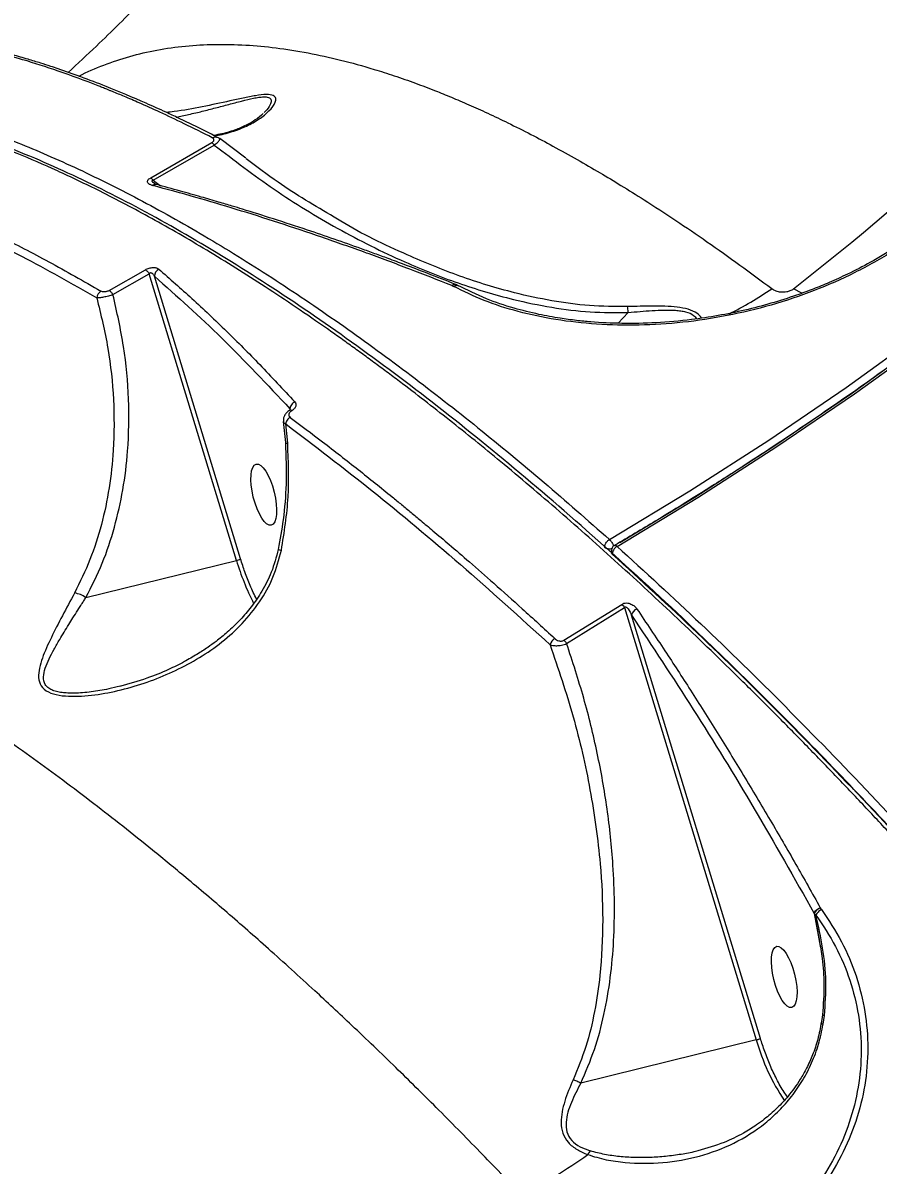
# Model space of a CAD drawing. Header units: millimetres. Extents: x -5609 to 5139, y -3980 to 3221.
# Drawn here: x 2742.9 to 2869.7, y 53.1 to 222.4 of the extents above; entities that cross this region are included whole.
import ezdxf

# ---------------------------------------------------------------- set-up
doc = ezdxf.new("R2010")
doc.units = ezdxf.units.MM
doc.layers.add('DIKOM_ОБЪЕКТ', color=7, linetype='Continuous')
doc.layers.add('DIKOM_РАЗМЕР_ОБЪЕКТА', color=7, linetype='Continuous')
doc.styles.add('style1', font='arial.ttf', dxfattribs={"width": 0.8})
doc.dimstyles.new('1-50', dxfattribs={"dimtxt": 300, "dimasz": 200, "dimexe": 100, "dimexo": 0, "dimgap": 100, "dimtad": 1, "dimtxsty": 'style1', "dimcen": 200, "dimclrd": 7, "dimclre": 7, "dimclrt": 7, "dimadec": 1, "dimazin": 2, "dimtfac": 1, "dimtmove": 0, "dimatfit": 2, "dimfxl": 0, "dimlwd": 25, "dimlwe": 18, "dimarcsym": 0})

# ---------------------------------------------------------------- blocks, each defined once
blk = doc.blocks.new('A$Cc336a1e3')
at = {"color": 7, "linetype": 'Continuous', "lineweight": 15}
for p, q in [((5596.08, 1475.19), (5592.22, 1478.1)), ((5582, 1472.3), (5591.06, 1477.51)), ((5582.35, 1471.93), (5591.42, 1477.15)), ((5575.85, 1455.59), (5581.2, 1458.67)), ((5576.4, 1454.98), (5581.77, 1458.06)), ((5594.71, 1415.59), (5581.77, 1458.06)), ((5595.32, 1415.82), (5582.56, 1457.69)), ((5626.65, 1456.32), (5626.69, 1456.31)), ((5626.69, 1456.31), (5626.93, 1456.2)), ((5627.28, 1456.46), (5627.26, 1456.47)), ((5627.64, 1456.3), (5627.28, 1456.46)), ((5601.65, 1436.16), (5601.96, 1433.06)), ((5602.3, 1432.95), (5602.01, 1435.82)), ((5649.54, 1417.36), (5649.33, 1417.49)), ((5572.38, 1410.09), (5594.71, 1415.59)), ((5650.29, 1416.85), (5650.31, 1416.74)), ((5650.32, 1416.7), (5650.32, 1416.66)), ((5643.26, 1403.76), (5651.84, 1409.08)), ((5643.66, 1403.27), (5652.26, 1408.61)), ((5652.26, 1408.61), (5671.78, 1344.53)), ((5672.38, 1344.76), (5653.28, 1407.46)), ((5680.38, 1363.25), (5680.37, 1363.28)), ((5680.38, 1363.25), (5680.63, 1363.03)), ((5681.29, 1364.09), (5681.27, 1364.12)), ((5681.45, 1363.84), (5681.29, 1364.09)), ((5681.59, 1348.25), (5681.39, 1346.91)), ((5681.68, 1346.85), (5681.88, 1348.17)), ((5671.78, 1344.53), (5645.76, 1338.12))]:
    blk.add_line(p, q, dxfattribs=at)
at = {"color": 8, "linetype": 'Continuous', "lineweight": 15}
for p, q in [((5582.35, 1471.93), (5583.45, 1471.11)), ((5678.55, 1455.17), (5677.29, 1455.83)), ((5652.79, 1452.33), (5651.29, 1450.74)), ((5602.72, 1437.81), (5602.64, 1438.06)), ((5602.64, 1438.06), (5602.67, 1437.89)), ((5680.37, 1363.28), (5681.29, 1358.2))]:
    blk.add_line(p, q, dxfattribs=at)
at = {"color": 7, "linetype": 'Continuous', "lineweight": 15, "flags": 128}
for points in [[(5650.01, 1418.69), (5661.93, 1425.9), (5673.63, 1433.42), (5685.11, 1441.23), (5696.34, 1449.33), (5707.34, 1457.71), (5718.08, 1466.37), (5728.57, 1475.3), (5738.79, 1484.5), (5748.75, 1493.95), (5758.42, 1503.66), (5767.81, 1513.62), (5776.91, 1523.82), (5785.72, 1534.25), (5794.22, 1544.91), (5802.41, 1555.79), (5810.3, 1566.88), (5817.86, 1578.18), (5825.11, 1589.67), (5832.02, 1601.36), (5838.6, 1613.23), (5844.85, 1625.28)], [(5651.14, 1417.67), (5663.1, 1424.91), (5674.84, 1432.45), (5686.35, 1440.28), (5697.62, 1448.4), (5708.65, 1456.81), (5719.43, 1465.5), (5729.94, 1474.45), (5740.2, 1483.68), (5750.18, 1493.16), (5759.88, 1502.9), (5769.3, 1512.89), (5778.43, 1523.12), (5787.26, 1533.58), (5795.79, 1544.27), (5804.01, 1555.18), (5811.92, 1566.31), (5819.51, 1577.64), (5826.77, 1589.17), (5833.71, 1600.89), (5840.31, 1612.8), (5846.57, 1624.88)]]:
    blk.add_lwpolyline(points, dxfattribs=at)
at = {"color": 8, "linetype": 'Continuous', "lineweight": 15, "flags": 128}
for points in [[(5651.53, 1418.23), (5662.67, 1424.98), (5674.39, 1432.52), (5685.89, 1440.34), (5697.16, 1448.46), (5708.17, 1456.86), (5718.94, 1465.54), (5729.45, 1474.49), (5739.7, 1483.7), (5749.67, 1493.18), (5759.37, 1502.91), (5768.78, 1512.89), (5777.9, 1523.11), (5786.72, 1533.56), (5795.24, 1544.24), (5803.45, 1555.14), (5811.35, 1566.26), (5818.94, 1577.58), (5826.19, 1589.1), (5833.12, 1600.82), (5839.72, 1612.71), (5845.98, 1624.78)], [(5600.9, 1417.23), (5600.9, 1417.23), (5600.96, 1417.22), (5601.11, 1417.18), (5601.37, 1417.12)]]:
    blk.add_lwpolyline(points, dxfattribs=at)
at = {"color": 7, "linetype": 'Continuous', "lineweight": 15}
for centre, radius, start, end in [((5385.95, 1827.67), 472.38, 308.0795, 325.2731), ((5590.23, 1476.29), 1.47, 35.4893, 55.6316), ((5583.69, 1457.73), 1.13, 115.4847, 181.8365), ((5575.2, 1454.45), 1.19, 119.2953, 177.3979), ((5594.25, 1417.73), 2.19, 282.0691, 299.0801), ((5569.89, 1406.3), 4.54, 56.6895, 79.6729), ((5650.46, 1407.46), 2.13, 32.5641, 49.715), ((5654.49, 1407.23), 1.23, 109.5904, 169.1904), ((5642.61, 1402.75), 1.45, 119.0717, 166.3541), ((5681.62, 1362.82), 1.31, 104.6585, 161.05), ((5597.92, 1396.36), 84.41, 297.5622, 305.3761), ((5649.39, 1326.1), 2.97, 138.2075, 151.1761)]:
    blk.add_arc(centre, radius, start, end, dxfattribs=at)
at = {"color": 8, "linetype": 'Continuous', "lineweight": 15}
for centre, radius, start, end in [((5642.73, 1501.66), 55.5, 296.7531, 304.3839), ((5602.69, 1437.52), 0.329, 49.992, 111.0464), ((5630.36, 1426.14), 37.18, 196.4788, 207.0785), ((5681.93, 1348.94), 0.765, 243.4574, 266.1469), ((5702.65, 1353.34), 32.1, 195.9207, 213.7088)]:
    blk.add_arc(centre, radius, start, end, dxfattribs=at)
at = {"color": 7, "linetype": 'Continuous', "lineweight": 15}
for centre in [(5598.75, 1425.34), (5675.92, 1353.87)]:
    blk.add_ellipse(centre, major_axis=(-1.12, 4.53), ratio=0.340666, dxfattribs=at)
for points, knots in [([(5846.05, 1624.87), (5845.23, 1623.24), (5843.72, 1620.25), (5841.61, 1616.2), (5839.9, 1612.98), (5838.48, 1610.35), (5835.96, 1605.75), (5830.75, 1596.52), (5822.81, 1583.39), (5813.22, 1568.78), (5802.9, 1554.16), (5791.37, 1539.07), (5778.54, 1523.62), (5763.84, 1507.32), (5747.08, 1490.36), (5728.07, 1472.99), (5710.39, 1458.42), (5694.41, 1446.33), (5683.7, 1438.78), (5676.22, 1433.74), (5672.24, 1431.11), (5668.7, 1428.82), (5665.23, 1426.61), (5661.37, 1424.19), (5656.47, 1421.18), (5652.81, 1419.01), (5650.82, 1417.83)], [0, 0, 0, 0, 0.019188, 0.035163, 0.047914, 0.057572, 0.066532, 0.103038, 0.168831, 0.227576, 0.286322, 0.356256, 0.42619, 0.496125, 0.585129, 0.674135, 0.76314, 0.821888, 0.880635, 0.897868, 0.91447, 0.929659, 0.941079, 0.956618, 0.976264, 1, 1, 1, 1]), ([(5602.45, 1523.58), (5601.42, 1522.24), (5598.49, 1518.43), (5593.38, 1512.33), (5587.16, 1505.29), (5580.68, 1498.45), (5574.89, 1492.66), (5571.16, 1489.21), (5569.76, 1487.91)], [0, 0, 0, 0, 0.106716, 0.303263, 0.498425, 0.692134, 0.884346, 1, 1, 1, 1]), ([(5591.12, 1478.22), (5589.72, 1478.93), (5587.1, 1480.25), (5583.49, 1481.96), (5580.55, 1483.28), (5578.21, 1484.29), (5576.76, 1484.89), (5575.9, 1485.24), (5575.51, 1485.4), (5575.15, 1485.54), (5574.81, 1485.68), (5574.5, 1485.8), (5572.3, 1486.67), (5568.43, 1488.09), (5563.14, 1489.8), (5559.87, 1490.67), (5558.32, 1491.08)], [0, 0, 0, 0, 0.120823, 0.226649, 0.317482, 0.382192, 0.436321, 0.44875, 0.460452, 0.47143, 0.481681, 0.491207, 0.500008, 0.682434, 0.849097, 1, 1, 1, 1]), ([(5591.79, 1478.33), (5590.73, 1478.87), (5588.83, 1479.84), (5586.32, 1481.04), (5584.39, 1481.95), (5582.79, 1482.68), (5579.8, 1484.02), (5576.06, 1485.58), (5571.73, 1487.23), (5569.01, 1488.19), (5567.03, 1488.85), (5565.54, 1489.33), (5563.67, 1489.9), (5561.41, 1490.56), (5559.8, 1490.98), (5558.92, 1491.2)], [0, 0, 0, 0, 0.091755, 0.164596, 0.218579, 0.261861, 0.306031, 0.484351, 0.598038, 0.702914, 0.737186, 0.783856, 0.843195, 0.915231, 1, 1, 1, 1]), ([(5733.25, 1326.8), (5730.67, 1329.99), (5725.38, 1336.53), (5717.23, 1346.27), (5708.69, 1356.21), (5701.49, 1364.33), (5695.74, 1370.66), (5691.53, 1375.21), (5687.26, 1379.77), (5682.92, 1384.33), (5678.5, 1388.88), (5674.02, 1393.42), (5668.05, 1399.35), (5660.64, 1406.51), (5651.85, 1414.67), (5643.09, 1422.46), (5634.71, 1429.58), (5626.78, 1436.03), (5621.15, 1440.4), (5617.44, 1443.19), (5615.55, 1444.6), (5613.69, 1445.97), (5611.83, 1447.31), (5610, 1448.62), (5605.68, 1451.67), (5599.07, 1456.14), (5590.38, 1461.58), (5582.22, 1466.28), (5574.85, 1470.16), (5568.21, 1473.34), (5563.65, 1475.32), (5560.69, 1476.52), (5559.22, 1477.1), (5557.77, 1477.65), (5556.34, 1478.18), (5554.94, 1478.69), (5550.56, 1480.21), (5543.43, 1482.33), (5533.96, 1484.25), (5525.13, 1485.1), (5516.91, 1485.02), (5511.89, 1484.17), (5509.4, 1483.74)], [0, 0, 0, 0, 0.030416, 0.062321, 0.095715, 0.130598, 0.146745, 0.163192, 0.17994, 0.196987, 0.214335, 0.231983, 0.249931, 0.285036, 0.320141, 0.355245, 0.390845, 0.422279, 0.453078, 0.461039, 0.468957, 0.476831, 0.484662, 0.492449, 0.500192, 0.539822, 0.577952, 0.614583, 0.649714, 0.679388, 0.707901, 0.715177, 0.722373, 0.72949, 0.736527, 0.743484, 0.750362, 0.802051, 0.85286, 0.902788, 0.951834, 1, 1, 1, 1]), ([(5733.91, 1326.97), (5732.53, 1328.68), (5729.96, 1331.87), (5726.37, 1336.25), (5723.34, 1339.91), (5720.86, 1342.88), (5718.75, 1345.38), (5714.34, 1350.57), (5707.78, 1358.16), (5699.05, 1367.94), (5690.1, 1377.66), (5680.64, 1387.57), (5670.69, 1397.59), (5659.6, 1408.3), (5647.42, 1419.45), (5634.23, 1430.74), (5621.27, 1441.05), (5608.59, 1450.33), (5596.21, 1458.57), (5584.17, 1465.75), (5572.5, 1471.83), (5561.25, 1476.8), (5550.45, 1480.64), (5540.36, 1483.3), (5531, 1484.78), (5523.55, 1485.31), (5519.35, 1484.95), (5517.87, 1484.83)], [0, 0, 0, 0, 0.017141, 0.031983, 0.044492, 0.054642, 0.062732, 0.070612, 0.109084, 0.143773, 0.178462, 0.219759, 0.261057, 0.302355, 0.358697, 0.415127, 0.471444, 0.527762, 0.584081, 0.640403, 0.696755, 0.7532, 0.809534, 0.86587, 0.918455, 0.971044, 1, 1, 1, 1]), ([(5598.68, 1481.83), (5598.3, 1481.5), (5597.6, 1480.88), (5596.48, 1480.24), (5595.55, 1479.79), (5594.65, 1479.42), (5593.67, 1479.09), (5592.54, 1478.78), (5591.73, 1478.65), (5591.31, 1478.57)], [0, 0, 0, 0, 0.224503, 0.410343, 0.530334, 0.632938, 0.754614, 0.872404, 1, 1, 1, 1]), ([(5591.06, 1477.51), (5591.11, 1477.54), (5591.22, 1477.61), (5591.32, 1477.73), (5591.37, 1477.84), (5591.38, 1477.97), (5591.3, 1478.11), (5591.18, 1478.18), (5591.12, 1478.22)], [0, 0, 0, 0, 0.12481, 0.249806, 0.369523, 0.500422, 0.750169, 1, 1, 1, 1]), ([(5592.21, 1478.08), (5592.15, 1478.13), (5592.03, 1478.22), (5591.87, 1478.29), (5591.79, 1478.33)], [0, 0, 0, 0, 0.490557, 1, 1, 1, 1]), ([(5591.42, 1477.15), (5594.34, 1474.91), (5600.15, 1470.46), (5609.62, 1464.68), (5618.78, 1460.07), (5627.53, 1456.59), (5634.84, 1454.39), (5641.41, 1453.04), (5647.11, 1452.31), (5650.91, 1452.32), (5652.79, 1452.33)], [0, 0, 0, 0, 0.167001, 0.333068, 0.498443, 0.623695, 0.749448, 0.833906, 0.917664, 1, 1, 1, 1]), ([(5609.18, 1466.48), (5606.35, 1468.13), (5601.82, 1470.79), (5597.71, 1473.93), (5596.16, 1475.12)], [0, 0, 0, 0, 0.62218, 1, 1, 1, 1]), ([(5531.96, 1473.12), (5535.24, 1472.13), (5541.79, 1470.16), (5552.15, 1465.93), (5562.85, 1460.84), (5570.28, 1456.62), (5574, 1454.51)], [0, 0, 0, 0, 0.250349, 0.500005, 0.749658, 1, 1, 1, 1]), ([(5532.51, 1474.12), (5534.63, 1473.5), (5538.93, 1472.25), (5545.7, 1469.79), (5552.6, 1466.93), (5559.69, 1463.61), (5566.95, 1459.89), (5572.03, 1456.98), (5574.61, 1455.49)], [0, 0, 0, 0, 0.162233, 0.328899, 0.499999, 0.65999, 0.826657, 1, 1, 1, 1]), ([(5582.23, 1471.16), (5582.08, 1471.21), (5581.79, 1471.3), (5581.56, 1471.51), (5581.49, 1471.72), (5581.54, 1471.91), (5581.7, 1472.12), (5581.9, 1472.24), (5582, 1472.3)], [0, 0, 0, 0, 0.250574, 0.4999, 0.625094, 0.750453, 0.875217, 1, 1, 1, 1]), ([(5582, 1472.3), (5582.05, 1472.26), (5582.16, 1472.18), (5582.29, 1472.01), (5582.35, 1471.93)], [0, 0, 0, 0, 0.50017, 1, 1, 1, 1]), ([(5626.65, 1456.32), (5624.56, 1457.14), (5620.3, 1458.81), (5613.87, 1461.2), (5607.4, 1463.49), (5600.96, 1465.64), (5594.73, 1467.61), (5588.47, 1469.47), (5584.37, 1470.58), (5582.23, 1471.16)], [0, 0, 0, 0, 0.135726, 0.276762, 0.423101, 0.566651, 0.710892, 0.849208, 1, 1, 1, 1]), ([(5627.22, 1456.48), (5625.81, 1457.04), (5623.27, 1458.04), (5619.94, 1459.3), (5617.36, 1460.27), (5615.22, 1461.05), (5611.2, 1462.5), (5606.17, 1464.25), (5600.31, 1466.17), (5596.61, 1467.33), (5593.91, 1468.15), (5591.87, 1468.76), (5589.3, 1469.5), (5586.2, 1470.38), (5583.98, 1470.97), (5582.78, 1471.3)], [0, 0, 0, 0, 0.091555, 0.164214, 0.217961, 0.261238, 0.305425, 0.483745, 0.597414, 0.702122, 0.736573, 0.783422, 0.842904, 0.915071, 1, 1, 1, 1]), ([(5697.27, 1465.09), (5695.57, 1463.84), (5692.18, 1461.34), (5686.45, 1458.17), (5680.37, 1455.48), (5674.01, 1453.34), (5667.46, 1451.77), (5660.88, 1450.78), (5654.37, 1450.37), (5648.04, 1450.52), (5642.01, 1451.2), (5636.41, 1452.4), (5631.28, 1454.04), (5628.38, 1455.48), (5626.93, 1456.2)], [0, 0, 0, 0, 0.083421, 0.1666, 0.249543, 0.333042, 0.416018, 0.499513, 0.582696, 0.665942, 0.749585, 0.832832, 0.91629, 1, 1, 1, 1]), ([(5696.89, 1465.19), (5695.49, 1464.14), (5692.89, 1462.21), (5688.96, 1459.87), (5685.57, 1458.11), (5682.72, 1456.81), (5680.2, 1455.78), (5676.09, 1454.27), (5670.08, 1452.53), (5663.05, 1451.29), (5656.94, 1450.75), (5651.94, 1450.66), (5648.03, 1450.85), (5644.99, 1451.15), (5642.41, 1451.5), (5639.28, 1452.08), (5635.59, 1453), (5631.47, 1454.38), (5628.92, 1455.65), (5627.54, 1456.34)], [0, 0, 0, 0, 0.070185, 0.12975, 0.178624, 0.217156, 0.249373, 0.282203, 0.382683, 0.484183, 0.552046, 0.61902, 0.68157, 0.710942, 0.746156, 0.792465, 0.849996, 0.919307, 1, 1, 1, 1]), ([(5581.2, 1458.67), (5581.29, 1458.71), (5581.47, 1458.81), (5581.77, 1458.91), (5582.08, 1458.98), (5582.47, 1459.01), (5582.9, 1458.95), (5583.1, 1458.82), (5583.2, 1458.75)], [0, 0, 0, 0, 0.125839, 0.250847, 0.376249, 0.501192, 0.751322, 1, 1, 1, 1]), ([(5581.2, 1458.67), (5581.25, 1458.64), (5581.34, 1458.58), (5581.49, 1458.44), (5581.64, 1458.26), (5581.73, 1458.13), (5581.77, 1458.06)], [0, 0, 0, 0, 0.246296, 0.499982, 0.753839, 1, 1, 1, 1]), ([(5582.56, 1457.69), (5582.47, 1457.84), (5582.36, 1458.02), (5582.14, 1458.17), (5582.03, 1458.2), (5581.94, 1458.19), (5581.87, 1458.17), (5581.82, 1458.12), (5581.79, 1458.08), (5581.77, 1458.06)], [0, 0, 0, 0, 0.498347, 0.639408, 0.748901, 0.808028, 0.866201, 0.928715, 1, 1, 1, 1]), ([(5582.56, 1457.69), (5585.89, 1454.72), (5592.56, 1448.79), (5599.28, 1441.64), (5602.64, 1438.06)], [0, 0, 0, 0, 0.5, 1, 1, 1, 1]), ([(5583.2, 1458.75), (5584.83, 1457.32), (5588.17, 1454.4), (5593.16, 1449.66), (5598.25, 1444.57), (5601.62, 1440.95), (5603.36, 1439.08)], [0, 0, 0, 0, 0.244041, 0.500002, 0.742267, 1, 1, 1, 1]), ([(5674.07, 1455.87), (5674.25, 1455.75), (5674.62, 1455.52), (5675.38, 1455.35), (5676.15, 1455.37), (5676.74, 1455.53), (5677.08, 1455.68), (5677.22, 1455.78), (5677.29, 1455.83)], [0, 0, 0, 0, 0.237321, 0.475232, 0.725665, 0.858788, 0.931772, 1, 1, 1, 1]), ([(5574, 1454.51), (5574.6, 1452.02), (5575.8, 1447.03), (5576.59, 1439.44), (5576.58, 1432.51), (5575.91, 1426.32), (5574.77, 1420.89), (5573.11, 1415.64), (5571.5, 1412.39), (5570.7, 1410.76)], [0, 0, 0, 0, 0.166984, 0.334426, 0.500985, 0.626575, 0.751289, 0.87528, 1, 1, 1, 1]), ([(5572.38, 1410.09), (5573.23, 1411.77), (5574.92, 1415.1), (5576.7, 1420.48), (5577.95, 1426.05), (5578.73, 1432.4), (5578.83, 1439.51), (5578.13, 1447.29), (5576.98, 1452.42), (5576.4, 1454.98)], [0, 0, 0, 0, 0.125256, 0.249568, 0.374402, 0.499983, 0.666237, 0.833235, 1, 1, 1, 1]), ([(5576.4, 1454.98), (5576.17, 1454.9), (5575.72, 1454.75), (5575.01, 1454.58), (5574.4, 1454.5), (5574.13, 1454.5), (5574, 1454.51)], [0, 0, 0, 0, 0.257787, 0.516004, 0.764717, 1, 1, 1, 1]), ([(5575.85, 1455.59), (5575.79, 1455.56), (5575.69, 1455.51), (5575.51, 1455.45), (5575.33, 1455.4), (5575.1, 1455.38), (5574.83, 1455.39), (5574.68, 1455.46), (5574.61, 1455.49)], [0, 0, 0, 0, 0.126873, 0.250693, 0.374672, 0.500302, 0.750057, 1, 1, 1, 1]), ([(5576.4, 1454.98), (5576.36, 1455.04), (5576.27, 1455.18), (5576.13, 1455.36), (5575.98, 1455.5), (5575.89, 1455.56), (5575.85, 1455.59)], [0, 0, 0, 0, 0.246164, 0.500014, 0.753792, 1, 1, 1, 1]), ([(5652.79, 1452.34), (5652.78, 1452.52), (5652.75, 1452.88), (5652.72, 1453.09), (5652.7, 1453.2)], [0, 0, 0, 0, 0.500105, 1, 1, 1, 1]), ([(5652.79, 1452.33), (5652.79, 1452.33), (5652.79, 1452.33), (5652.79, 1452.33), (5652.79, 1452.33), (5652.79, 1452.34)], [0, 0, 0, 0, 0.547366, 0.783574, 1, 1, 1, 1]), ([(5603.36, 1439.08), (5603.26, 1439.03), (5603.06, 1438.92), (5602.83, 1438.66), (5602.67, 1438.36), (5602.65, 1438.16), (5602.64, 1438.06)], [0, 0, 0, 0, 0.24248, 0.499974, 0.757465, 1, 1, 1, 1]), ([(5603.36, 1439.08), (5603.42, 1438.98), (5603.55, 1438.79), (5603.51, 1438.44), (5603.32, 1438.08), (5603.04, 1437.87), (5602.9, 1437.77)], [0, 0, 0, 0, 0.249692, 0.500138, 0.750443, 1, 1, 1, 1]), ([(5602.57, 1437.83), (5602.42, 1437.71), (5602.11, 1437.49), (5601.81, 1437.05), (5601.65, 1436.59), (5601.66, 1436.3), (5601.67, 1436.16)], [0, 0, 0, 0, 0.260406, 0.517341, 0.764883, 1, 1, 1, 1]), ([(5602.9, 1437.77), (5602.85, 1437.73), (5602.74, 1437.66), (5602.57, 1437.49), (5602.46, 1437.26), (5602.46, 1436.99), (5602.59, 1436.86), (5602.66, 1436.79)], [0, 0, 0, 0, 0.124861, 0.250199, 0.499852, 0.749607, 1, 1, 1, 1]), ([(5602.69, 1437.89), (5602.69, 1437.89), (5602.67, 1437.9), (5602.61, 1437.85), (5602.57, 1437.83)], [0, 0, 0, 0, 0.371306, 1, 1, 1, 1]), ([(5602.66, 1436.79), (5602.58, 1436.74), (5602.41, 1436.63), (5602.21, 1436.39), (5602.06, 1436.11), (5602.03, 1435.92), (5602.01, 1435.82)], [0, 0, 0, 0, 0.243879, 0.500077, 0.756183, 1, 1, 1, 1]), ([(5602.01, 1435.82), (5606.27, 1432.58), (5614.79, 1426.09), (5627.88, 1415.16), (5636.76, 1407.12), (5641.2, 1403.09)], [0, 0, 0, 0, 0.333511, 0.666496, 1, 1, 1, 1]), ([(5602.66, 1436.79), (5604.26, 1435.59), (5607.61, 1433.08), (5612.66, 1429.14), (5616.35, 1426.19), (5618.49, 1424.43), (5619.19, 1423.86), (5619.89, 1423.28), (5620.6, 1422.7), (5621.31, 1422.1), (5622.39, 1421.2), (5624.03, 1419.83), (5626.43, 1417.79), (5629.43, 1415.21), (5633.04, 1412.05), (5637.26, 1408.28), (5640.29, 1405.5), (5641.9, 1404.02)], [0, 0, 0, 0, 0.125697, 0.262518, 0.392123, 0.409732, 0.427489, 0.445396, 0.463449, 0.481649, 0.5, 0.545846, 0.606685, 0.682521, 0.773353, 0.879179, 1, 1, 1, 1]), ([(5601.96, 1433.06), (5602.04, 1431.01), (5602.17, 1427.2), (5601.74, 1421.89), (5601.17, 1418.69), (5600.9, 1417.23)], [0, 0, 0, 0, 0.388508, 0.720967, 1, 1, 1, 1]), ([(5601.37, 1417.12), (5601.79, 1419.76), (5602.63, 1425.01), (5602.41, 1430.31), (5602.3, 1432.95)], [0, 0, 0, 0, 0.50077, 1, 1, 1, 1]), ([(5636.98, 1321.53), (5634.91, 1323.68), (5630.69, 1328.1), (5624.47, 1334.39), (5618.15, 1340.64), (5612.14, 1346.4), (5605.84, 1352.28), (5599.67, 1357.87), (5593.3, 1363.45), (5587.58, 1368.3), (5582.42, 1372.54), (5577.88, 1376.17), (5573.43, 1379.64), (5569.03, 1382.97), (5564.57, 1386.24), (5559.94, 1389.54), (5555.08, 1392.87), (5550, 1396.22), (5545.05, 1399.34), (5538.77, 1403.11), (5531.32, 1407.28), (5522.75, 1411.58), (5514.44, 1415.25), (5506.4, 1418.29), (5497.98, 1420.89), (5489.29, 1422.84), (5480.49, 1423.88), (5472.23, 1423.95), (5467.21, 1423.12), (5464.71, 1422.7)], [0, 0, 0, 0, 0.030637, 0.062753, 0.092642, 0.125147, 0.152796, 0.18737, 0.218475, 0.249606, 0.274967, 0.297883, 0.320132, 0.344341, 0.367093, 0.390609, 0.418357, 0.445416, 0.473261, 0.5, 0.550099, 0.599907, 0.64962, 0.699396, 0.749371, 0.812175, 0.874747, 0.937632, 1, 1, 1, 1]), ([(5649.33, 1417.49), (5649.33, 1417.59), (5649.31, 1417.8), (5649.46, 1418.14), (5649.66, 1418.41), (5649.83, 1418.57), (5649.93, 1418.64), (5649.98, 1418.67), (5650, 1418.68), (5650, 1418.68), (5650.01, 1418.69)], [0, 0, 0, 0, 0.249642, 0.499304, 0.748972, 0.874326, 0.963154, 0.988122, 0.995704, 1, 1, 1, 1]), ([(5650.01, 1418.69), (5650.06, 1418.64), (5650.16, 1418.54), (5650.26, 1418.4), (5650.31, 1418.34)], [0, 0, 0, 0, 0.4999, 1, 1, 1, 1]), ([(5570.7, 1410.76), (5570.09, 1409.63), (5568.86, 1407.35), (5567.21, 1404.14), (5566.05, 1401.58), (5565.45, 1399.62), (5565.29, 1398.22), (5565.63, 1396.95), (5566.73, 1396.02), (5568.39, 1395.56), (5570.87, 1395.37), (5574.17, 1395.66), (5578.11, 1396.47), (5581.97, 1397.67), (5585.7, 1399.22), (5589.26, 1401.13), (5592.59, 1403.44), (5595.63, 1406.18), (5598.22, 1409.38), (5600.29, 1413.03), (5601.01, 1415.76), (5601.37, 1417.12)], [0, 0, 0, 0, 0.061881, 0.12357, 0.186085, 0.217682, 0.249607, 0.281782, 0.314036, 0.346392, 0.378406, 0.44171, 0.504388, 0.567043, 0.628976, 0.690609, 0.752601, 0.814491, 0.876296, 0.937896, 1, 1, 1, 1]), ([(5600.9, 1417.23), (5600.6, 1416.08), (5600.03, 1413.9), (5598.57, 1411.07), (5596.99, 1408.75), (5595.25, 1406.73), (5593.5, 1405.04), (5591.85, 1403.7), (5590.36, 1402.62), (5588.79, 1401.61), (5586.84, 1400.49), (5584.37, 1399.27), (5581.19, 1397.97), (5578.74, 1397.29), (5577.38, 1396.91)], [0, 0, 0, 0, 0.105047, 0.199372, 0.284513, 0.359091, 0.442403, 0.507181, 0.554307, 0.61247, 0.678562, 0.759924, 0.866964, 1, 1, 1, 1]), ([(5650.7, 1417.76), (5650.69, 1417.76), (5650.57, 1417.7), (5650.41, 1417.48), (5650.28, 1417.14), (5650.26, 1416.88), (5650.3, 1416.76), (5650.3, 1416.76)], [0, 0, 0, 0, 0.024304, 0.350441, 0.6848, 0.996472, 1, 1, 1, 1]), ([(5651.14, 1417.67), (5651.14, 1417.67), (5651.13, 1417.66), (5651.02, 1417.59), (5650.82, 1417.43), (5650.59, 1417.13), (5650.45, 1416.78), (5650.46, 1416.58), (5650.47, 1416.48)], [0, 0, 0, 0, 0.003974, 0.035966, 0.250377, 0.500318, 0.750133, 1, 1, 1, 1]), ([(5650.72, 1417.75), (5650.74, 1417.78), (5650.77, 1417.83), (5650.87, 1417.84), (5650.99, 1417.79), (5651.09, 1417.71), (5651.14, 1417.67)], [0, 0, 0, 0, 0.246876, 0.499981, 0.738606, 1, 1, 1, 1]), ([(5651.14, 1417.67), (5655.27, 1413.89), (5663.55, 1406.33), (5676.13, 1393.98), (5688.8, 1380.91), (5701.56, 1367.09), (5714.06, 1352.89), (5726.29, 1338.39), (5738.21, 1323.68), (5747.98, 1311.13), (5755.62, 1301.04), (5761.16, 1293.59), (5766.68, 1286.04), (5772.18, 1278.38), (5779.66, 1267.77), (5789.14, 1253.97), (5800.53, 1236.74), (5811.85, 1218.96), (5823.07, 1200.67), (5833.88, 1182.32), (5844.27, 1163.98), (5854.22, 1145.71), (5861.75, 1131.31), (5867.04, 1120.9), (5870.21, 1114.56), (5873.34, 1108.2), (5876.44, 1101.81), (5879.51, 1095.4), (5882.53, 1088.98), (5887.32, 1078.63), (5893.72, 1064.32), (5901.48, 1046.1), (5908.85, 1027.82), (5915.78, 1009.54), (5922.1, 991.74), (5927.81, 974.45), (5932.91, 957.72), (5936.56, 944.58), (5939.07, 934.89), (5940.64, 928.51), (5942.13, 922.18), (5943.53, 915.91), (5944.84, 909.68), (5946.68, 900.4), (5948.8, 888.27), (5950.82, 873.63), (5952.21, 859.57), (5952.95, 846.13), (5953.04, 833.36), (5952.45, 821.3), (5951.18, 809.99), (5949.22, 799.51), (5946.62, 789.79), (5944.31, 784.09), (5943.15, 781.23)], [0, 0, 0, 0, 0.024819, 0.049681, 0.074585, 0.099531, 0.12452, 0.147882, 0.17128, 0.194715, 0.205777, 0.216847, 0.227925, 0.239011, 0.250105, 0.273561, 0.297359, 0.321499, 0.345981, 0.370806, 0.394284, 0.418061, 0.442135, 0.45031, 0.458518, 0.466761, 0.475037, 0.483347, 0.49169, 0.500068, 0.523695, 0.547624, 0.571855, 0.596389, 0.621225, 0.644678, 0.668395, 0.692375, 0.701869, 0.711403, 0.720978, 0.730593, 0.740249, 0.749946, 0.774408, 0.798991, 0.823695, 0.848519, 0.873464, 0.898529, 0.923716, 0.949023, 0.974451, 1, 1, 1, 1]), ([(5651.84, 1409.08), (5651.94, 1409.14), (5652.15, 1409.25), (5652.53, 1409.3), (5652.89, 1409.25), (5653.31, 1409.1), (5653.74, 1408.82), (5653.96, 1408.53), (5654.08, 1408.39)], [0, 0, 0, 0, 0.125423, 0.250804, 0.375628, 0.501422, 0.751266, 1, 1, 1, 1]), ([(5652.26, 1408.61), (5652.27, 1408.63), (5652.29, 1408.66), (5652.32, 1408.68), (5652.35, 1408.69), (5652.38, 1408.7), (5652.43, 1408.7), (5652.52, 1408.66), (5652.65, 1408.56), (5652.96, 1408.18), (5653.14, 1407.78), (5653.28, 1407.46)], [0, 0, 0, 0, 0.040948, 0.058538, 0.075369, 0.092149, 0.109736, 0.150764, 0.246335, 0.383239, 1, 1, 1, 1]), ([(5653.28, 1407.46), (5656.34, 1402.86), (5662.45, 1393.68), (5671.5, 1378.93), (5677.42, 1368.49), (5680.37, 1363.28)], [0, 0, 0, 0, 0.334391, 0.667795, 1, 1, 1, 1]), ([(5654.08, 1408.39), (5655.46, 1406.33), (5658.12, 1402.39), (5662.09, 1396.28), (5665.97, 1390.14), (5669.91, 1383.72), (5673.8, 1377.2), (5677.6, 1370.66), (5680.06, 1366.27), (5681.27, 1364.12)], [0, 0, 0, 0, 0.150791, 0.289108, 0.433348, 0.5769, 0.723237, 0.864272, 1, 1, 1, 1]), ([(5641.9, 1404.02), (5641.98, 1403.95), (5642.15, 1403.81), (5642.43, 1403.69), (5642.68, 1403.64), (5642.88, 1403.63), (5643.08, 1403.67), (5643.2, 1403.73), (5643.26, 1403.76)], [0, 0, 0, 0, 0.248917, 0.498778, 0.629567, 0.749699, 0.874833, 1, 1, 1, 1]), ([(5643.26, 1403.76), (5643.33, 1403.69), (5643.47, 1403.56), (5643.6, 1403.37), (5643.66, 1403.27)], [0, 0, 0, 0, 0.499967, 1, 1, 1, 1]), ([(5641.2, 1403.09), (5641.33, 1403.05), (5641.61, 1402.97), (5642.09, 1402.94), (5642.53, 1402.97), (5642.91, 1403.03), (5643.3, 1403.13), (5643.54, 1403.22), (5643.66, 1403.27)], [0, 0, 0, 0, 0.217646, 0.452368, 0.580351, 0.715831, 0.857584, 1, 1, 1, 1]), ([(5641.2, 1403.09), (5642.4, 1399.55), (5644.8, 1392.48), (5647.28, 1381.6), (5648.7, 1371.51), (5649.13, 1362.31), (5648.79, 1354.99), (5647.87, 1348.75), (5646.63, 1343.51), (5645.29, 1340.24), (5644.61, 1338.6)], [0, 0, 0, 0, 0.166561, 0.332639, 0.499588, 0.625438, 0.751027, 0.834088, 0.916852, 1, 1, 1, 1]), ([(5645.76, 1338.12), (5646.48, 1339.77), (5647.9, 1343.06), (5649.28, 1348.34), (5650.2, 1353.73), (5650.69, 1359.25), (5650.8, 1364.82), (5650.55, 1371.35), (5649.76, 1378.78), (5648.28, 1387.05), (5646.29, 1395.23), (5644.54, 1400.59), (5643.66, 1403.27)], [0, 0, 0, 0, 0.083536, 0.16603, 0.250484, 0.333308, 0.417365, 0.501883, 0.627002, 0.7513, 0.875447, 1, 1, 1, 1]), ([(5681.45, 1363.84), (5682.49, 1362.28), (5684.58, 1359.16), (5686.7, 1354.04), (5688.02, 1348.72), (5688.45, 1343.27), (5688, 1337.81), (5686.67, 1332.44), (5684.49, 1327.27), (5681.49, 1322.42), (5677.73, 1317.96), (5673.26, 1314.02), (5668.2, 1310.59), (5664.39, 1308.86), (5662.49, 1307.99)], [0, 0, 0, 0, 0.083426, 0.166625, 0.250378, 0.333456, 0.416838, 0.50027, 0.583256, 0.666696, 0.749771, 0.832907, 0.916448, 1, 1, 1, 1]), ([(5680.37, 1363.28), (5680.4, 1363.36), (5680.45, 1363.52), (5680.66, 1363.77), (5680.95, 1363.99), (5681.16, 1364.08), (5681.27, 1364.12)], [0, 0, 0, 0, 0.241865, 0.499918, 0.758033, 1, 1, 1, 1]), ([(5680.38, 1363.25), (5680.63, 1361.99), (5680.88, 1360.71), (5681.1, 1359.42), (5681.1, 1359.4)], [0, 0, 0, 0, 0.985456, 1, 1, 1, 1]), ([(5681.45, 1363.84), (5681.36, 1363.79), (5681.17, 1363.7), (5680.93, 1363.49), (5680.73, 1363.26), (5680.66, 1363.1), (5680.63, 1363.03)], [0, 0, 0, 0, 0.243656, 0.499997, 0.756296, 1, 1, 1, 1]), ([(5681.88, 1348.17), (5682, 1349.84), (5682.24, 1353.17), (5681.71, 1358.15), (5680.99, 1361.4), (5680.63, 1363.03)], [0, 0, 0, 0, 0.333235, 0.666343, 1, 1, 1, 1]), ([(5681.11, 1359.4), (5681.26, 1358.46), (5681.62, 1356.29), (5681.93, 1352.55), (5681.71, 1349.78), (5681.59, 1348.25)], [0, 0, 0, 0, 0.255309, 0.590137, 1, 1, 1, 1]), ([(5646.79, 1327.53), (5647.7, 1327.26), (5649.51, 1326.71), (5653.27, 1326.22), (5657.95, 1326.21), (5663.4, 1327.16), (5668.53, 1329.08), (5672.42, 1331.53), (5675.18, 1334), (5677.05, 1336.12), (5678.69, 1338.49), (5680.03, 1341.09), (5681.09, 1343.88), (5681.49, 1345.86), (5681.68, 1346.85)], [0, 0, 0, 0, 0.063136, 0.125759, 0.250956, 0.375027, 0.49999, 0.624334, 0.687096, 0.749397, 0.811965, 0.874684, 0.937162, 1, 1, 1, 1]), ([(5681.43, 1347.2), (5681.27, 1346.32), (5680.96, 1344.65), (5680.18, 1342.36), (5679.29, 1340.4), (5678.11, 1338.32), (5676.66, 1336.33), (5675.13, 1334.67), (5673.92, 1333.56), (5672.9, 1332.72), (5671.58, 1331.75), (5669.63, 1330.54), (5666.77, 1329.14), (5664.42, 1328.46), (5663.1, 1328.08)], [0, 0, 0, 0, 0.08863, 0.169549, 0.242764, 0.308944, 0.417436, 0.502112, 0.551618, 0.595282, 0.648194, 0.73271, 0.849791, 1, 1, 1, 1]), ([(5671.78, 1344.53), (5671.84, 1344.55), (5671.96, 1344.58), (5672.15, 1344.65), (5672.3, 1344.71), (5672.36, 1344.74), (5672.38, 1344.76)], [0, 0, 0, 0, 0.249943, 0.500007, 0.750143, 1, 1, 1, 1]), ([(5644.61, 1338.6), (5644.16, 1337.55), (5643.49, 1335.97), (5642.95, 1333.85), (5642.78, 1332.26), (5643.01, 1330.68), (5643.83, 1329.29), (5645.16, 1328.22), (5646.24, 1327.76), (5646.79, 1327.53)], [0, 0, 0, 0, 0.245456, 0.368938, 0.493681, 0.619569, 0.74635, 0.873408, 1, 1, 1, 1]), ([(5645.75, 1338.12), (5645.26, 1337.17), (5644.26, 1335.27), (5643.49, 1332.83), (5643.6, 1330.88), (5644.33, 1329.58), (5645.62, 1328.64), (5646.66, 1328.27), (5647.17, 1328.08)], [0, 0, 0, 0, 0.249202, 0.498694, 0.624025, 0.749077, 0.874383, 1, 1, 1, 1]), ([(5645.75, 1338.12), (5645.56, 1338.22), (5645.19, 1338.42), (5644.8, 1338.54), (5644.61, 1338.6)], [0, 0, 0, 0, 0.500017, 1, 1, 1, 1]), ([(5645.76, 1338.12), (5645.76, 1338.12), (5645.76, 1338.12), (5645.76, 1338.12), (5645.75, 1338.12), (5645.75, 1338.12)], [0, 0, 0, 0, 0.567034, 0.790297, 1, 1, 1, 1])]:
    blk.add_open_spline(points, degree=3, knots=knots, dxfattribs=at)
at = {"color": 8, "linetype": 'Continuous', "lineweight": 15}
for points, knots in [([(5571.34, 1487.35), (5571.35, 1487.36), (5572.53, 1488.02), (5575.03, 1489.03), (5578.86, 1490.35), (5582.9, 1491.28), (5587.1, 1491.87), (5591.49, 1492.12), (5595.97, 1492.02), (5600.59, 1491.59), (5605.27, 1490.86), (5610.13, 1489.79), (5614.41, 1488.61), (5618.13, 1487.42), (5621.16, 1486.36), (5623.59, 1485.43), (5625.38, 1484.72), (5626.59, 1484.22), (5627.85, 1483.69), (5629.17, 1483.12), (5630.54, 1482.51), (5632.47, 1481.63), (5635.07, 1480.39), (5638.3, 1478.77), (5641.72, 1476.96), (5645.14, 1475.06), (5648.5, 1473.12), (5651.8, 1471.13), (5655.54, 1468.79), (5659.79, 1466.03), (5664.53, 1462.8), (5669.27, 1459.44), (5672.49, 1457.04), (5674.07, 1455.87)], [0, 0, 0, 0, 0.000496, 0.050537, 0.100472, 0.150546, 0.201013, 0.250557, 0.301275, 0.349041, 0.398225, 0.446368, 0.494943, 0.52314, 0.552887, 0.580164, 0.590816, 0.601876, 0.613344, 0.625221, 0.637507, 0.650201, 0.676777, 0.706598, 0.734752, 0.765416, 0.793929, 0.819763, 0.848042, 0.886647, 0.923832, 0.962702, 1, 1, 1, 1]), ([(5495.86, 1478.88), (5496.17, 1479.06), (5496.83, 1479.45), (5497.86, 1480.01), (5499.94, 1481.07), (5503.17, 1482.47), (5507.75, 1483.98), (5512.79, 1485.12), (5518.07, 1485.8), (5523.57, 1486.03), (5527.73, 1485.88), (5530.56, 1485.64), (5531.91, 1485.51), (5533.29, 1485.35), (5534.69, 1485.17), (5536.11, 1484.95), (5537.55, 1484.72), (5539.55, 1484.36), (5542.2, 1483.81), (5545.61, 1483), (5549.32, 1481.99), (5553.34, 1480.76), (5557.68, 1479.26), (5562.13, 1477.56), (5566.69, 1475.66), (5571.26, 1473.61), (5575.98, 1471.32), (5580.77, 1468.85), (5585.62, 1466.2), (5592.19, 1462.4), (5600.47, 1457.25), (5610.49, 1450.45), (5620.48, 1443.16), (5630.4, 1435.41), (5640.21, 1427.32), (5646.77, 1421.54), (5650.01, 1418.69)], [0, 0, 0, 0, 0.009176, 0.019995, 0.030844, 0.07013, 0.111353, 0.154513, 0.199611, 0.2409, 0.28369, 0.293502, 0.30339, 0.313354, 0.323393, 0.333508, 0.343698, 0.353965, 0.375547, 0.398739, 0.423542, 0.449954, 0.477976, 0.507609, 0.534701, 0.563202, 0.591703, 0.620205, 0.648705, 0.677206, 0.73419, 0.7899, 0.844336, 0.897498, 0.949386, 1, 1, 1, 1]), ([(5591.36, 1478.55), (5591.45, 1478.56), (5592.45, 1478.64), (5594.09, 1479.11), (5596.26, 1479.92), (5598.11, 1480.98), (5599.62, 1482.2), (5600.46, 1483.29), (5600.61, 1484.08), (5600.27, 1484.54), (5599.22, 1484.69), (5597.59, 1484.49), (5595.71, 1484.12), (5593.08, 1483.53), (5589.65, 1482.8), (5586.49, 1482.21), (5584.71, 1482.02), (5584.33, 1481.97)], [0, 0, 0, 0, 0.009965, 0.104653, 0.20027, 0.29568, 0.391233, 0.488382, 0.537615, 0.587031, 0.636611, 0.68595, 0.734647, 0.78314, 0.878913, 0.974536, 1, 1, 1, 1]), ([(5585.78, 1481.3), (5586.08, 1481.36), (5586.69, 1481.48), (5587.65, 1481.69), (5588.64, 1481.91), (5589.98, 1482.23), (5591.62, 1482.65), (5593.58, 1483.17), (5595.47, 1483.67), (5596.98, 1484.04), (5598.04, 1484.23), (5598.73, 1484.3), (5599.27, 1484.27), (5599.76, 1484.11), (5599.9, 1483.79), (5599.82, 1483.39), (5599.6, 1482.89), (5599.26, 1482.4), (5598.89, 1482.04), (5598.83, 1481.98)], [0, 0, 0, 0, 0.039061, 0.079946, 0.126866, 0.169012, 0.257491, 0.345356, 0.433019, 0.51914, 0.56334, 0.604118, 0.646249, 0.688444, 0.773943, 0.815559, 0.861743, 0.978492, 1, 1, 1, 1]), ([(5591.12, 1478.22), (5591.2, 1478.26), (5591.38, 1478.35), (5591.64, 1478.38), (5591.79, 1478.32), (5591.86, 1478.29)], [0, 0, 0, 0, 0.34467, 0.706926, 1, 1, 1, 1]), ([(5591.42, 1477.15), (5591.52, 1477.22), (5591.72, 1477.38), (5591.94, 1477.58), (5592.1, 1477.76), (5592.22, 1477.93), (5592.26, 1478.04), (5592.21, 1478.07), (5592.2, 1478.07)], [0, 0, 0, 0, 0.173942, 0.347603, 0.513856, 0.670649, 0.958528, 1, 1, 1, 1]), ([(5582.69, 1471.34), (5582.58, 1471.4), (5582.41, 1471.51), (5582.27, 1471.67), (5582.2, 1471.78), (5582.2, 1471.84), (5582.21, 1471.87), (5582.23, 1471.89), (5582.25, 1471.9), (5582.29, 1471.92), (5582.33, 1471.93), (5582.35, 1471.93)], [0, 0, 0, 0, 0.378439, 0.600946, 0.756224, 0.82221, 0.850722, 0.877955, 0.905121, 0.933725, 1, 1, 1, 1]), ([(5582.23, 1471.16), (5582.31, 1471.21), (5582.48, 1471.3), (5582.68, 1471.33), (5582.77, 1471.29), (5582.77, 1471.29)], [0, 0, 0, 0, 0.460917, 0.950685, 1, 1, 1, 1]), ([(5652.7, 1453.2), (5650.82, 1453.21), (5647.04, 1453.23), (5641.43, 1454.01), (5634.99, 1455.39), (5627.78, 1457.61), (5619.17, 1461.16), (5612.93, 1464.13), (5609.51, 1466.27), (5609.18, 1466.48)], [0, 0, 0, 0, 0.121579, 0.242607, 0.363972, 0.547665, 0.730888, 0.973636, 1, 1, 1, 1]), ([(5626.65, 1456.32), (5626.73, 1456.37), (5626.9, 1456.48), (5627.09, 1456.53), (5627.17, 1456.49), (5627.18, 1456.49)], [0, 0, 0, 0, 0.455754, 0.94186, 1, 1, 1, 1]), ([(5627.28, 1456.45), (5627.25, 1456.46), (5627.14, 1456.52), (5626.93, 1456.48), (5626.77, 1456.36), (5626.69, 1456.31)], [0, 0, 0, 0, 0.174898, 0.601115, 1, 1, 1, 1]), ([(5626.93, 1456.2), (5627, 1456.25), (5627.17, 1456.34), (5627.41, 1456.37), (5627.58, 1456.35), (5627.64, 1456.3), (5627.64, 1456.3)], [0, 0, 0, 0, 0.319757, 0.656155, 0.992575, 1, 1, 1, 1]), ([(5663.67, 1451.54), (5663.46, 1451.78), (5663.02, 1452.3), (5661.72, 1452.85), (5660.06, 1453.15), (5658.25, 1453.27), (5655.8, 1453.29), (5653.94, 1453.23), (5652.7, 1453.2)], [0, 0, 0, 0, 0.126367, 0.274775, 0.422127, 0.568138, 0.712687, 1, 1, 1, 1]), ([(5652.79, 1452.34), (5653.39, 1452.39), (5654.57, 1452.49), (5656.34, 1452.62), (5658.09, 1452.71), (5659.53, 1452.69), (5660.59, 1452.58), (5661.56, 1452.39), (5662.47, 1452.02), (5662.79, 1451.58), (5662.92, 1451.41)], [0, 0, 0, 0, 0.154058, 0.306614, 0.45815, 0.608237, 0.685002, 0.756166, 0.902111, 1, 1, 1, 1]), ([(5601.7, 1436.16), (5601.7, 1436.13), (5601.68, 1436.05), (5601.81, 1435.93), (5601.94, 1435.86), (5602.01, 1435.82)], [0, 0, 0, 0, 0.233304, 0.611616, 1, 1, 1, 1]), ([(5601.97, 1433.06), (5601.98, 1433.05), (5601.98, 1433.02), (5602.09, 1432.98), (5602.23, 1432.96), (5602.3, 1432.95)], [0, 0, 0, 0, 0.249444, 0.638629, 1, 1, 1, 1]), ([(5650.37, 1417.32), (5650.29, 1417.31), (5650.1, 1417.26), (5649.81, 1417.27), (5649.63, 1417.33), (5649.54, 1417.36)], [0, 0, 0, 0, 0.28474, 0.642308, 1, 1, 1, 1]), ([(5650.31, 1418.34), (5650.36, 1418.26), (5650.45, 1418.12), (5650.57, 1417.9), (5650.62, 1417.77), (5650.64, 1417.71)], [0, 0, 0, 0, 0.357386, 0.714804, 1, 1, 1, 1]), ([(5597.68, 1409.85), (5597.36, 1410.51), (5596.75, 1411.77), (5595.96, 1413.8), (5595.52, 1415.17), (5595.32, 1415.82)], [0, 0, 0, 0, 0.362431, 0.697308, 1, 1, 1, 1]), ([(5650.47, 1416.48), (5650.4, 1416.55), (5650.29, 1416.66), (5650.3, 1416.8), (5650.31, 1416.86)], [0, 0, 0, 0, 0.640618, 1, 1, 1, 1]), ([(5733.87, 1326.86), (5731.4, 1329.94), (5724.72, 1338.28), (5713.76, 1351.23), (5701.04, 1365.71), (5688.33, 1379.49), (5675.64, 1392.59), (5662.99, 1405.03), (5654.64, 1412.66), (5650.47, 1416.48)], [0, 0, 0, 0, 0.088612, 0.240305, 0.391525, 0.542888, 0.694709, 0.847107, 1, 1, 1, 1]), ([(5577.44, 1396.94), (5576.88, 1396.8), (5575.46, 1396.45), (5573.18, 1396.08), (5571.14, 1395.9), (5569.71, 1395.92), (5568.82, 1395.99), (5568.01, 1396.14), (5567.29, 1396.38), (5566.72, 1396.73), (5566.19, 1397.34), (5566.02, 1398.32), (5566.32, 1399.63), (5566.9, 1401), (5567.65, 1402.42), (5568.41, 1403.74), (5569.15, 1404.96), (5569.81, 1406.03), (5570.31, 1406.83), (5570.82, 1407.63), (5571.24, 1408.31), (5571.72, 1409.06), (5572.06, 1409.6), (5572.28, 1409.93), (5572.38, 1410.09)], [0, 0, 0, 0, 0.056603, 0.143806, 0.229604, 0.26347, 0.293984, 0.327116, 0.357311, 0.388497, 0.419209, 0.481567, 0.545334, 0.609839, 0.67496, 0.739786, 0.787062, 0.83436, 0.876122, 0.889214, 0.934501, 0.959211, 0.981044, 1, 1, 1, 1]), ([(5680.63, 1363.03), (5681.65, 1361.5), (5683.69, 1358.44), (5685.77, 1353.42), (5687.06, 1348.21), (5687.47, 1342.87), (5687.02, 1337.51), (5685.7, 1332.25), (5683.55, 1327.18), (5680.59, 1322.43), (5676.93, 1318.05), (5673.94, 1315.56), (5672.45, 1314.31)], [0, 0, 0, 0, 0.10023, 0.200042, 0.30063, 0.400398, 0.50051, 0.600787, 0.700443, 0.800913, 0.900682, 1, 1, 1, 1]), ([(5681.68, 1346.85), (5681.62, 1346.86), (5681.5, 1346.89), (5681.4, 1346.91), (5681.4, 1346.92), (5681.4, 1346.92)], [0, 0, 0, 0, 0.364861, 0.756106, 1, 1, 1, 1]), ([(5676.4, 1336.11), (5676.23, 1336.34), (5675.68, 1337.07), (5674.8, 1338.66), (5673.84, 1340.7), (5673.04, 1342.73), (5672.59, 1344.11), (5672.38, 1344.76)], [0, 0, 0, 0, 0.112372, 0.365308, 0.597479, 0.808788, 1, 1, 1, 1]), ([(5663.16, 1328.11), (5663.03, 1328.07), (5662.21, 1327.84), (5660.6, 1327.55), (5658.36, 1327.24), (5656.05, 1327.08), (5653.76, 1327.07), (5651.49, 1327.22), (5649.29, 1327.52), (5647.88, 1327.89), (5647.17, 1328.08)], [0, 0, 0, 0, 0.025558, 0.160301, 0.305857, 0.447737, 0.591563, 0.72921, 0.865665, 1, 1, 1, 1])]:
    blk.add_open_spline(points, degree=3, knots=knots, dxfattribs=at)
blk = doc.blocks.new('*D3')
at = {"layer": 'Defpoints', "color": 0, "transparency": 16777216}
for p in [(3639.92, 380.08), (-2820.17, -123), (3639.92, -3311)]:
    blk.add_point(p, dxfattribs=at)
at = {"layer": 'DIKOM_РАЗМЕР_ОБЪЕКТА', "color": 7, "lineweight": 18, "transparency": 16777216}
for p, q in [((3639.92, 380.08), (3639.92, -3411)), ((-2820.17, -123), (-2820.17, -3411))]:
    blk.add_line(p, q, dxfattribs=at)
at = {"layer": 'DIKOM_РАЗМЕР_ОБЪЕКТА', "color": 7, "lineweight": 25, "transparency": 16777216}
blk.add_line((-2620.17, -3311), (3439.92, -3311), dxfattribs=at)
at = {"layer": 'DIKOM_РАЗМЕР_ОБЪЕКТА', "color": 7, "transparency": 16777216}
for points in [[(-2620.17, -3277.67), (-2620.17, -3344.33), (-2820.17, -3311)], [(3439.92, -3277.67), (3439.92, -3344.33), (3639.92, -3311)]]:
    blk.add_solid(points, dxfattribs=at)
at = {"layer": 'DIKOM_РАЗМЕР_ОБЪЕКТА', "color": 7, "transparency": 16777216, "insert": (300, -3057.83), "char_height": 300, "attachment_point": 5, "style": 'style1'}
blk.add_mtext('6450', dxfattribs=at)

msp = doc.modelspace()

# ---------------------------------------------------------------- linework, layer by layer
at = {"layer": 'DIKOM_РАЗМЕР_ОБЪЕКТА'}
msp.add_circle((2594.5, 436), 1052.678, dxfattribs=at)

# ---------------------------------------------------------------- block references
at = {"layer": 'DIKOM_ОБЪЕКТ'}
msp.add_blockref('A$Cc336a1e3', (-2820.166, -1272.903), dxfattribs=at)

# ---------------------------------------------------------------- dimensions: what is measured, and where the dimension line sits
at = {"layer": 'DIKOM_РАЗМЕР_ОБЪЕКТА'}
dim = msp.add_linear_dim(base=(3639.915, -3311), p1=(-2820.166, -123), p2=(3639.915, 380.085), text='6450', dimstyle='1-50', dxfattribs=at)
dim.commit()
dim.dimension.update_dxf_attribs({"geometry": '*D3', "text_midpoint": (300, -3311), "dimtype": 160})

doc.saveas('drawing.dxf')
